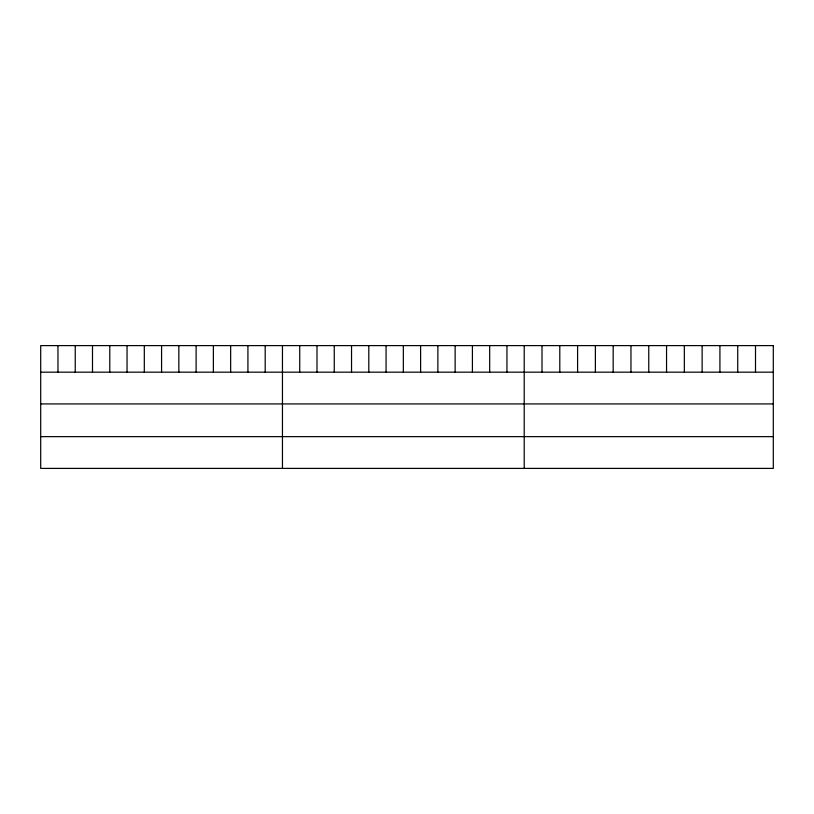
<?xml version="1.0" encoding="UTF-8"?>
<svg xmlns="http://www.w3.org/2000/svg" width="814" height="814" viewBox="0 0 814 814"><rect width="100%" height="100%" fill="white"/><g stroke="black" fill="none" stroke-linecap="round" stroke-linejoin="round"><path stroke-width="1.22" d="M40.7 372.171L773.3 372.171M40.7 403.927L773.3 403.927M40.7 436.64L773.3 436.64M755.504 345.604L755.504 372.171M737.718 345.604L737.718 372.171M719.922 345.604L719.922 372.171M702.136 345.604L702.136 372.171M684.34 345.604L684.34 372.171M666.554 345.604L666.554 372.171M648.758 345.604L648.758 372.171M630.962 345.604L630.962 372.171M613.176 345.604L613.176 372.171M595.38 345.604L595.38 372.171M577.594 345.604L577.594 372.171M559.798 345.604L559.798 372.171M542.012 345.604L542.012 372.171M524.216 345.604L524.216 468.396M506.949 345.604L506.949 372.171M489.682 345.604L489.682 372.171M472.415 345.604L472.415 372.171M455.138 345.604L455.138 372.171M437.871 345.604L437.871 372.171M420.604 345.604L420.604 372.171M403.337 345.604L403.337 372.171M386.07 345.604L386.07 372.171M368.803 345.604L368.803 372.171M351.536 345.604L351.536 372.171M334.259 345.604L334.259 372.171M316.992 345.604L316.992 372.171M299.725 345.604L299.725 372.171M282.458 345.604L282.458 468.396M265.191 345.604L265.191 372.171M247.924 345.604L247.924 372.171M230.657 345.604L230.657 372.171M213.38 345.604L213.38 372.171M196.113 345.604L196.113 372.171M178.846 345.604L178.846 372.171M161.579 345.604L161.579 372.171M144.312 345.604L144.312 372.171M127.045 345.604L127.045 372.171M109.778 345.604L109.778 372.171M92.501 345.604L92.501 372.171M75.234 345.604L75.234 372.171M57.967 345.604L57.967 372.171M773.3 345.604L40.7 345.604L40.7 468.396L773.3 468.396L773.3 345.604"/></g></svg>
